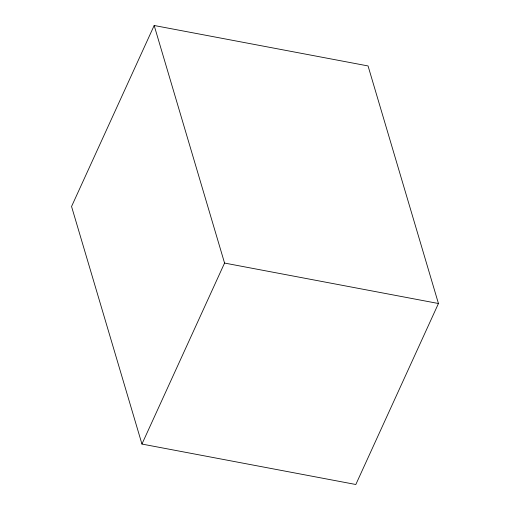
<?xml version="1.0" encoding="UTF-8"?>
<svg xmlns="http://www.w3.org/2000/svg" width="510" height="510" viewBox="0 0 510 510"><rect width="100%" height="100%" fill="white"/><g stroke="black" fill="none" stroke-linecap="round" stroke-linejoin="round"><path stroke-width="0.76" d="M154.173 25.5L71.553 206.493L141.946 444.057L355.827 484.5L438.447 303.507L368.054 65.943L154.173 25.5L224.566 263.064L141.946 444.057M224.566 263.064L438.447 303.507"/></g></svg>
